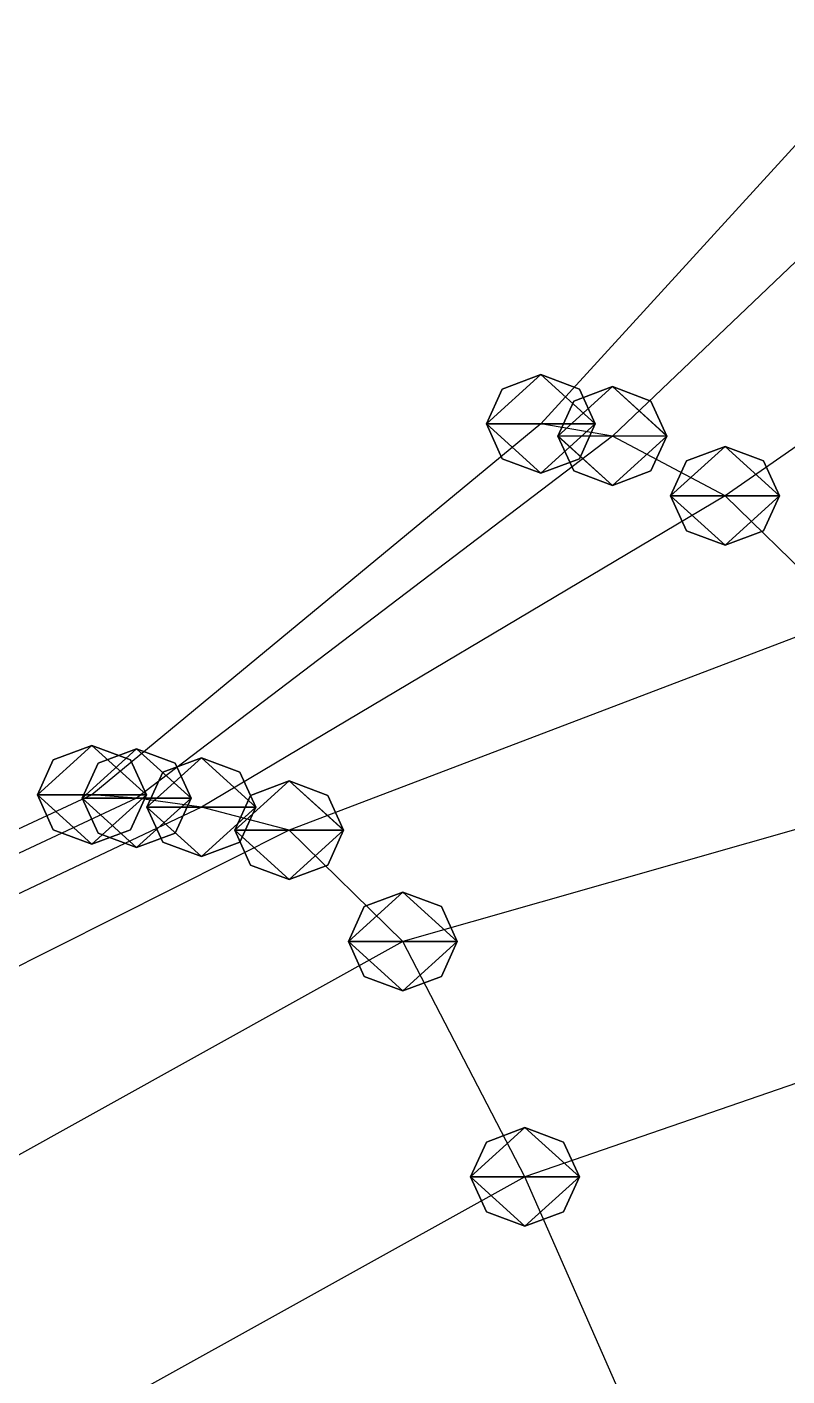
# Model space of a CAD drawing. Header units: metres. Extents: x -74 to 76, y -49 to 49.
# Drawn here: x -7.7 to 6.25, y 7.06 to 31.81 of the extents above; entities that cross this region are included whole.
import ezdxf

# ---------------------------------------------------------------- set-up
doc = ezdxf.new("R2010")
doc.units = ezdxf.units.M

msp = doc.modelspace()

# ---------------------------------------------------------------- linework, layer by layer
for p, q in [((8.385174, 31.814072, -195.78531), (1.7304916, 24.531181, -195.685)), ((10.1920395, 31.113976, -193.20142), (3.042984, 24.31015, -193.49399)), ((13.278881, 28.884026, -190.88043), (5.111759, 23.211227, -191.6368)), ((1.7304916, 25.436916, -196.10884), (1.0233849, 25.171633, -195.9847)), ((1.7304916, 25.436916, -196.10884), (1.0233849, 25.171633, -195.9847)), ((1.7304916, 25.436916, -196.10884), (1.0233849, 25.171633, -195.9847)), ((2.4375982, 25.171633, -195.9847), (1.7304916, 25.436916, -196.10884)), ((2.4375982, 25.171633, -195.9847), (1.7304916, 25.436916, -196.10884)), ((2.4375982, 25.171633, -195.9847), (1.7304916, 25.436916, -196.10884)), ((1.0233849, 25.171633, -195.9847), (0.73049164, 24.531181, -195.685)), ((1.0233849, 25.171633, -195.9847), (0.73049164, 24.531181, -195.685)), ((1.0233849, 25.171633, -195.9847), (0.73049164, 24.531181, -195.685)), ((3.042984, 25.215885, -193.91783), (2.3358774, 24.950602, -193.79369)), ((3.042984, 25.215885, -193.91783), (2.3358774, 24.950602, -193.79369)), ((3.042984, 25.215885, -193.91783), (2.3358774, 24.950602, -193.79369)), ((3.042984, 25.215885, -193.91783), (2.3358774, 24.950602, -193.79369)), ((2.7304916, 24.531181, -195.685), (2.4375982, 25.171633, -195.9847)), ((2.7304916, 24.531181, -195.685), (2.4375982, 25.171633, -195.9847)), ((2.7304916, 24.531181, -195.685), (2.4375982, 25.171633, -195.9847)), ((3.7500906, 24.950602, -193.79369), (3.042984, 25.215885, -193.91783)), ((3.7500906, 24.950602, -193.79369), (3.042984, 25.215885, -193.91783)), ((3.7500906, 24.950602, -193.79369), (3.042984, 25.215885, -193.91783)), ((3.7500906, 24.950602, -193.79369), (3.042984, 25.215885, -193.91783)), ((2.3358774, 24.950602, -193.79369), (2.042984, 24.31015, -193.49399)), ((2.3358774, 24.950602, -193.79369), (2.042984, 24.31015, -193.49399)), ((2.3358774, 24.950602, -193.79369), (2.042984, 24.31015, -193.49399)), ((2.3358774, 24.950602, -193.79369), (2.042984, 24.31015, -193.49399)), ((4.042984, 24.31015, -193.49399), (3.7500906, 24.950602, -193.79369)), ((4.042984, 24.31015, -193.49399), (3.7500906, 24.950602, -193.79369)), ((4.042984, 24.31015, -193.49399), (3.7500906, 24.950602, -193.79369)), ((4.042984, 24.31015, -193.49399), (3.7500906, 24.950602, -193.79369)), ((1.7304916, 24.531181, -195.685), (-6.5099792, 17.72757, -194.33856)), ((0.73049164, 24.531181, -195.685), (1.0233848, 23.89073, -195.3853)), ((0.73049164, 24.531181, -195.685), (1.0233848, 23.89073, -195.3853)), ((0.73049164, 24.531181, -195.685), (1.0233848, 23.89073, -195.3853)), ((3.042984, 24.31015, -193.49399), (1.7304916, 24.531181, -195.685)), ((2.4375982, 23.89073, -195.3853), (2.7304916, 24.531181, -195.685)), ((2.4375982, 23.89073, -195.3853), (2.7304916, 24.531181, -195.685)), ((2.4375982, 23.89073, -195.3853), (2.7304916, 24.531181, -195.685)), ((3.042984, 24.31015, -193.49399), (-5.689701, 17.66552, -192.99234)), ((2.042984, 24.31015, -193.49399), (2.3358772, 23.669699, -193.19429)), ((2.042984, 24.31015, -193.49399), (2.3358772, 23.669699, -193.19429)), ((2.042984, 24.31015, -193.49399), (2.3358772, 23.669699, -193.19429)), ((2.042984, 24.31015, -193.49399), (2.3358772, 23.669699, -193.19429)), ((5.111759, 23.211227, -191.6368), (3.042984, 24.31015, -193.49399)), ((3.7500906, 23.669699, -193.19429), (4.042984, 24.31015, -193.49399)), ((3.7500906, 23.669699, -193.19429), (4.042984, 24.31015, -193.49399)), ((3.7500906, 23.669699, -193.19429), (4.042984, 24.31015, -193.49399)), ((3.7500906, 23.669699, -193.19429), (4.042984, 24.31015, -193.49399)), ((5.111759, 24.116962, -192.06064), (4.4046526, 23.851679, -191.9365)), ((5.111759, 24.116962, -192.06064), (4.4046526, 23.851679, -191.9365)), ((5.111759, 24.116962, -192.06064), (4.4046526, 23.851679, -191.9365)), ((5.111759, 24.116962, -192.06064), (4.4046526, 23.851679, -191.9365)), ((5.818866, 23.851679, -191.9365), (5.111759, 24.116962, -192.06064)), ((5.818866, 23.851679, -191.9365), (5.111759, 24.116962, -192.06064)), ((5.818866, 23.851679, -191.9365), (5.111759, 24.116962, -192.06064)), ((5.818866, 23.851679, -191.9365), (5.111759, 24.116962, -192.06064)), ((1.0233848, 23.89073, -195.3853), (1.7304916, 23.625446, -195.26115)), ((1.0233848, 23.89073, -195.3853), (1.7304916, 23.625446, -195.26115)), ((1.0233848, 23.89073, -195.3853), (1.7304916, 23.625446, -195.26115)), ((1.7304916, 23.625446, -195.26115), (2.4375982, 23.89073, -195.3853)), ((1.7304916, 23.625446, -195.26115), (2.4375982, 23.89073, -195.3853)), ((1.7304916, 23.625446, -195.26115), (2.4375982, 23.89073, -195.3853)), ((4.4046526, 23.851679, -191.9365), (4.111759, 23.211227, -191.6368)), ((4.4046526, 23.851679, -191.9365), (4.111759, 23.211227, -191.6368)), ((4.4046526, 23.851679, -191.9365), (4.111759, 23.211227, -191.6368)), ((4.4046526, 23.851679, -191.9365), (4.111759, 23.211227, -191.6368)), ((6.111759, 23.211227, -191.6368), (5.818866, 23.851679, -191.9365)), ((6.111759, 23.211227, -191.6368), (5.818866, 23.851679, -191.9365)), ((6.111759, 23.211227, -191.6368), (5.818866, 23.851679, -191.9365)), ((6.111759, 23.211227, -191.6368), (5.818866, 23.851679, -191.9365)), ((2.3358772, 23.669699, -193.19429), (3.042984, 23.404415, -193.07014)), ((2.3358772, 23.669699, -193.19429), (3.042984, 23.404415, -193.07014)), ((2.3358772, 23.669699, -193.19429), (3.042984, 23.404415, -193.07014)), ((2.3358772, 23.669699, -193.19429), (3.042984, 23.404415, -193.07014)), ((3.042984, 23.404415, -193.07014), (3.7500906, 23.669699, -193.19429)), ((3.042984, 23.404415, -193.07014), (3.7500906, 23.669699, -193.19429)), ((3.042984, 23.404415, -193.07014), (3.7500906, 23.669699, -193.19429)), ((3.042984, 23.404415, -193.07014), (3.7500906, 23.669699, -193.19429)), ((5.111759, 23.211227, -191.6368), (-4.500019, 17.501, -191.66316)), ((4.111759, 23.211227, -191.6368), (4.4046526, 22.570776, -191.3371)), ((4.111759, 23.211227, -191.6368), (4.4046526, 22.570776, -191.3371)), ((4.111759, 23.211227, -191.6368), (4.4046526, 22.570776, -191.3371)), ((4.111759, 23.211227, -191.6368), (4.4046526, 22.570776, -191.3371)), ((7.386265, 20.995537, -191.65846), (5.111759, 23.211227, -191.6368)), ((5.818866, 22.570776, -191.3371), (6.111759, 23.211227, -191.6368)), ((5.818866, 22.570776, -191.3371), (6.111759, 23.211227, -191.6368)), ((5.818866, 22.570776, -191.3371), (6.111759, 23.211227, -191.6368)), ((5.818866, 22.570776, -191.3371), (6.111759, 23.211227, -191.6368)), ((4.4046526, 22.570776, -191.3371), (5.111759, 22.305492, -191.21295)), ((4.4046526, 22.570776, -191.3371), (5.111759, 22.305492, -191.21295)), ((4.4046526, 22.570776, -191.3371), (5.111759, 22.305492, -191.21295)), ((4.4046526, 22.570776, -191.3371), (5.111759, 22.305492, -191.21295)), ((5.111759, 22.305492, -191.21295), (5.818866, 22.570776, -191.3371)), ((5.111759, 22.305492, -191.21295), (5.818866, 22.570776, -191.3371)), ((5.111759, 22.305492, -191.21295), (5.818866, 22.570776, -191.3371)), ((5.111759, 22.305492, -191.21295), (5.818866, 22.570776, -191.3371)), ((7.386265, 20.995537, -191.65846), (-2.888359, 17.077286, -192.09421)), ((-6.5099792, 18.633305, -194.7624), (-7.217086, 18.368021, -194.63826)), ((-6.5099792, 18.633305, -194.7624), (-7.217086, 18.368021, -194.63826)), ((-6.5099792, 18.633305, -194.7624), (-7.217086, 18.368021, -194.63826)), ((-5.8028727, 18.368021, -194.63826), (-6.5099792, 18.633305, -194.7624)), ((-5.8028727, 18.368021, -194.63826), (-6.5099792, 18.633305, -194.7624)), ((-5.8028727, 18.368021, -194.63826), (-6.5099792, 18.633305, -194.7624)), ((-5.689701, 18.571255, -193.41618), (-6.3968077, 18.305971, -193.29204)), ((-5.689701, 18.571255, -193.41618), (-6.3968077, 18.305971, -193.29204)), ((-5.689701, 18.571255, -193.41618), (-6.3968077, 18.305971, -193.29204)), ((-5.689701, 18.571255, -193.41618), (-6.3968077, 18.305971, -193.29204)), ((-4.9825945, 18.305971, -193.29204), (-5.689701, 18.571255, -193.41618)), ((-4.9825945, 18.305971, -193.29204), (-5.689701, 18.571255, -193.41618)), ((-4.9825945, 18.305971, -193.29204), (-5.689701, 18.571255, -193.41618)), ((-4.9825945, 18.305971, -193.29204), (-5.689701, 18.571255, -193.41618)), ((-7.217086, 18.368021, -194.63826), (-7.5099792, 17.72757, -194.33856)), ((-7.217086, 18.368021, -194.63826), (-7.5099792, 17.72757, -194.33856)), ((-7.217086, 18.368021, -194.63826), (-7.5099792, 17.72757, -194.33856)), ((-5.5099792, 17.72757, -194.33856), (-5.8028727, 18.368021, -194.63826)), ((-5.5099792, 17.72757, -194.33856), (-5.8028727, 18.368021, -194.63826)), ((-5.5099792, 17.72757, -194.33856), (-5.8028727, 18.368021, -194.63826)), ((-4.500019, 18.406734, -192.087), (-5.2071257, 18.14145, -191.96286)), ((-4.500019, 18.406734, -192.087), (-5.2071257, 18.14145, -191.96286)), ((-4.500019, 18.406734, -192.087), (-5.2071257, 18.14145, -191.96286)), ((-4.500019, 18.406734, -192.087), (-5.2071257, 18.14145, -191.96286)), ((-3.7929125, 18.14145, -191.96286), (-4.500019, 18.406734, -192.087)), ((-3.7929125, 18.14145, -191.96286), (-4.500019, 18.406734, -192.087)), ((-3.7929125, 18.14145, -191.96286), (-4.500019, 18.406734, -192.087)), ((-3.7929125, 18.14145, -191.96286), (-4.500019, 18.406734, -192.087)), ((-6.3968077, 18.305971, -193.29204), (-6.689701, 17.66552, -192.99234)), ((-6.3968077, 18.305971, -193.29204), (-6.689701, 17.66552, -192.99234)), ((-6.3968077, 18.305971, -193.29204), (-6.689701, 17.66552, -192.99234)), ((-6.3968077, 18.305971, -193.29204), (-6.689701, 17.66552, -192.99234)), ((-5.2071257, 18.14145, -191.96286), (-5.500019, 17.501, -191.66316)), ((-5.2071257, 18.14145, -191.96286), (-5.500019, 17.501, -191.66316)), ((-5.2071257, 18.14145, -191.96286), (-5.500019, 17.501, -191.66316)), ((-5.2071257, 18.14145, -191.96286), (-5.500019, 17.501, -191.66316)), ((-4.689701, 17.66552, -192.99234), (-4.9825945, 18.305971, -193.29204)), ((-4.689701, 17.66552, -192.99234), (-4.9825945, 18.305971, -193.29204)), ((-4.689701, 17.66552, -192.99234), (-4.9825945, 18.305971, -193.29204)), ((-4.689701, 17.66552, -192.99234), (-4.9825945, 18.305971, -193.29204)), ((-3.500019, 17.501, -191.66316), (-3.7929125, 18.14145, -191.96286)), ((-3.500019, 17.501, -191.66316), (-3.7929125, 18.14145, -191.96286)), ((-3.500019, 17.501, -191.66316), (-3.7929125, 18.14145, -191.96286)), ((-3.500019, 17.501, -191.66316), (-3.7929125, 18.14145, -191.96286)), ((-2.888359, 17.98302, -192.51805), (-3.5954657, 17.717737, -192.3939)), ((-2.888359, 17.98302, -192.51805), (-3.5954657, 17.717737, -192.3939)), ((-2.888359, 17.98302, -192.51805), (-3.5954657, 17.717737, -192.3939)), ((-2.888359, 17.98302, -192.51805), (-3.5954657, 17.717737, -192.3939)), ((-2.1812525, 17.717737, -192.3939), (-2.888359, 17.98302, -192.51805)), ((-2.1812525, 17.717737, -192.3939), (-2.888359, 17.98302, -192.51805)), ((-2.1812525, 17.717737, -192.3939), (-2.888359, 17.98302, -192.51805)), ((-2.1812525, 17.717737, -192.3939), (-2.888359, 17.98302, -192.51805)), ((9.608173, 18.006218, -193.11218), (-0.80268097, 15.035381, -193.78746)), ((-6.5099792, 17.72757, -194.33856), (-15.08415, 13.722176, -197.30655)), ((-5.689701, 17.66552, -192.99234), (-14.550192, 13.539272, -196.99673)), ((-7.5099792, 17.72757, -194.33856), (-7.217086, 17.087118, -194.03886)), ((-7.5099792, 17.72757, -194.33856), (-7.217086, 17.087118, -194.03886)), ((-7.5099792, 17.72757, -194.33856), (-7.217086, 17.087118, -194.03886)), ((-6.689701, 17.66552, -192.99234), (-6.3968077, 17.025068, -192.69264)), ((-6.689701, 17.66552, -192.99234), (-6.3968077, 17.025068, -192.69264)), ((-6.689701, 17.66552, -192.99234), (-6.3968077, 17.025068, -192.69264)), ((-6.689701, 17.66552, -192.99234), (-6.3968077, 17.025068, -192.69264)), ((-5.689701, 17.66552, -192.99234), (-6.5099792, 17.72757, -194.33856)), ((-5.8028727, 17.087118, -194.03886), (-5.5099792, 17.72757, -194.33856)), ((-5.8028727, 17.087118, -194.03886), (-5.5099792, 17.72757, -194.33856)), ((-5.8028727, 17.087118, -194.03886), (-5.5099792, 17.72757, -194.33856)), ((-4.500019, 17.501, -191.66316), (-5.689701, 17.66552, -192.99234)), ((-4.9825945, 17.025068, -192.69264), (-4.689701, 17.66552, -192.99234)), ((-4.9825945, 17.025068, -192.69264), (-4.689701, 17.66552, -192.99234)), ((-4.9825945, 17.025068, -192.69264), (-4.689701, 17.66552, -192.99234)), ((-4.9825945, 17.025068, -192.69264), (-4.689701, 17.66552, -192.99234)), ((-3.5954657, 17.717737, -192.3939), (-3.888359, 17.077286, -192.09421)), ((-3.5954657, 17.717737, -192.3939), (-3.888359, 17.077286, -192.09421)), ((-3.5954657, 17.717737, -192.3939), (-3.888359, 17.077286, -192.09421)), ((-3.5954657, 17.717737, -192.3939), (-3.888359, 17.077286, -192.09421)), ((-1.8883592, 17.077286, -192.09421), (-2.1812525, 17.717737, -192.3939)), ((-1.8883592, 17.077286, -192.09421), (-2.1812525, 17.717737, -192.3939)), ((-1.8883592, 17.077286, -192.09421), (-2.1812525, 17.717737, -192.3939)), ((-1.8883592, 17.077286, -192.09421), (-2.1812525, 17.717737, -192.3939)), ((-4.500019, 17.501, -191.66316), (-13.825634, 13.078686, -196.15894)), ((-5.500019, 17.501, -191.66316), (-5.2071257, 16.860548, -191.36346)), ((-5.500019, 17.501, -191.66316), (-5.2071257, 16.860548, -191.36346)), ((-5.500019, 17.501, -191.66316), (-5.2071257, 16.860548, -191.36346)), ((-5.500019, 17.501, -191.66316), (-5.2071257, 16.860548, -191.36346)), ((-2.888359, 17.077286, -192.09421), (-4.500019, 17.501, -191.66316)), ((-3.7929125, 16.860548, -191.36346), (-3.500019, 17.501, -191.66316)), ((-3.7929125, 16.860548, -191.36346), (-3.500019, 17.501, -191.66316)), ((-3.7929125, 16.860548, -191.36346), (-3.500019, 17.501, -191.66316)), ((-3.7929125, 16.860548, -191.36346), (-3.500019, 17.501, -191.66316)), ((-2.888359, 17.077286, -192.09421), (-12.4600315, 12.273048, -196.42053)), ((-7.217086, 17.087118, -194.03886), (-6.5099792, 16.821835, -193.91472)), ((-7.217086, 17.087118, -194.03886), (-6.5099792, 16.821835, -193.91472)), ((-7.217086, 17.087118, -194.03886), (-6.5099792, 16.821835, -193.91472)), ((-6.5099792, 16.821835, -193.91472), (-5.8028727, 17.087118, -194.03886)), ((-6.5099792, 16.821835, -193.91472), (-5.8028727, 17.087118, -194.03886)), ((-6.5099792, 16.821835, -193.91472), (-5.8028727, 17.087118, -194.03886)), ((-3.888359, 17.077286, -192.09421), (-3.595466, 16.436834, -191.79451)), ((-3.888359, 17.077286, -192.09421), (-3.595466, 16.436834, -191.79451)), ((-3.888359, 17.077286, -192.09421), (-3.595466, 16.436834, -191.79451)), ((-3.888359, 17.077286, -192.09421), (-3.595466, 16.436834, -191.79451)), ((-0.80268097, 15.035381, -193.78746), (-2.888359, 17.077286, -192.09421)), ((-2.1812525, 16.436834, -191.79451), (-1.8883592, 17.077286, -192.09421)), ((-2.1812525, 16.436834, -191.79451), (-1.8883592, 17.077286, -192.09421)), ((-2.1812525, 16.436834, -191.79451), (-1.8883592, 17.077286, -192.09421)), ((-2.1812525, 16.436834, -191.79451), (-1.8883592, 17.077286, -192.09421)), ((-6.3968077, 17.025068, -192.69264), (-5.689701, 16.759785, -192.5685)), ((-6.3968077, 17.025068, -192.69264), (-5.689701, 16.759785, -192.5685)), ((-6.3968077, 17.025068, -192.69264), (-5.689701, 16.759785, -192.5685)), ((-6.3968077, 17.025068, -192.69264), (-5.689701, 16.759785, -192.5685)), ((-5.689701, 16.759785, -192.5685), (-4.9825945, 17.025068, -192.69264)), ((-5.689701, 16.759785, -192.5685), (-4.9825945, 17.025068, -192.69264)), ((-5.689701, 16.759785, -192.5685), (-4.9825945, 17.025068, -192.69264)), ((-5.689701, 16.759785, -192.5685), (-4.9825945, 17.025068, -192.69264)), ((-5.2071257, 16.860548, -191.36346), (-4.500019, 16.595264, -191.23932)), ((-5.2071257, 16.860548, -191.36346), (-4.500019, 16.595264, -191.23932)), ((-5.2071257, 16.860548, -191.36346), (-4.500019, 16.595264, -191.23932)), ((-5.2071257, 16.860548, -191.36346), (-4.500019, 16.595264, -191.23932)), ((-4.500019, 16.595264, -191.23932), (-3.7929125, 16.860548, -191.36346)), ((-4.500019, 16.595264, -191.23932), (-3.7929125, 16.860548, -191.36346)), ((-4.500019, 16.595264, -191.23932), (-3.7929125, 16.860548, -191.36346)), ((-4.500019, 16.595264, -191.23932), (-3.7929125, 16.860548, -191.36346)), ((-3.595466, 16.436834, -191.79451), (-2.888359, 16.17155, -191.67036)), ((-3.595466, 16.436834, -191.79451), (-2.888359, 16.17155, -191.67036)), ((-3.595466, 16.436834, -191.79451), (-2.888359, 16.17155, -191.67036)), ((-3.595466, 16.436834, -191.79451), (-2.888359, 16.17155, -191.67036)), ((-2.888359, 16.17155, -191.67036), (-2.1812525, 16.436834, -191.79451)), ((-2.888359, 16.17155, -191.67036), (-2.1812525, 16.436834, -191.79451)), ((-2.888359, 16.17155, -191.67036), (-2.1812525, 16.436834, -191.79451)), ((-2.888359, 16.17155, -191.67036), (-2.1812525, 16.436834, -191.79451)), ((-0.80268097, 15.941116, -194.2113), (-1.5097877, 15.675833, -194.08716)), ((-0.80268097, 15.941116, -194.2113), (-1.5097877, 15.675833, -194.08716)), ((-0.80268097, 15.941116, -194.2113), (-1.5097877, 15.675833, -194.08716)), ((-0.80268097, 15.941116, -194.2113), (-1.5097877, 15.675833, -194.08716)), ((-0.09557426, 15.675833, -194.08716), (-0.80268097, 15.941116, -194.2113)), ((-0.09557426, 15.675833, -194.08716), (-0.80268097, 15.941116, -194.2113)), ((-0.09557426, 15.675833, -194.08716), (-0.80268097, 15.941116, -194.2113)), ((-0.09557426, 15.675833, -194.08716), (-0.80268097, 15.941116, -194.2113)), ((-1.5097877, 15.675833, -194.08716), (-1.802681, 15.035381, -193.78746)), ((-1.5097877, 15.675833, -194.08716), (-1.802681, 15.035381, -193.78746)), ((-1.5097877, 15.675833, -194.08716), (-1.802681, 15.035381, -193.78746)), ((-1.5097877, 15.675833, -194.08716), (-1.802681, 15.035381, -193.78746)), ((0.19731891, 15.035381, -193.78746), (-0.09557426, 15.675833, -194.08716)), ((0.19731891, 15.035381, -193.78746), (-0.09557426, 15.675833, -194.08716)), ((0.19731891, 15.035381, -193.78746), (-0.09557426, 15.675833, -194.08716)), ((0.19731891, 15.035381, -193.78746), (-0.09557426, 15.675833, -194.08716)), ((-0.80268097, 15.035381, -193.78746), (-10.090878, 9.875992, -197.92513)), ((-1.802681, 15.035381, -193.78746), (-1.5097878, 14.39493, -193.48776)), ((-1.802681, 15.035381, -193.78746), (-1.5097878, 14.39493, -193.48776)), ((-1.802681, 15.035381, -193.78746), (-1.5097878, 14.39493, -193.48776)), ((-1.802681, 15.035381, -193.78746), (-1.5097878, 14.39493, -193.48776)), ((1.4387894, 10.7172165, -194.40314), (-0.80268097, 15.035381, -193.78746)), ((-0.09557426, 14.39493, -193.48776), (0.19731891, 15.035381, -193.78746)), ((-0.09557426, 14.39493, -193.48776), (0.19731891, 15.035381, -193.78746)), ((-0.09557426, 14.39493, -193.48776), (0.19731891, 15.035381, -193.78746)), ((-0.09557426, 14.39493, -193.48776), (0.19731891, 15.035381, -193.78746)), ((-1.5097878, 14.39493, -193.48776), (-0.80268097, 14.129645, -193.36362)), ((-1.5097878, 14.39493, -193.48776), (-0.80268097, 14.129645, -193.36362)), ((-1.5097878, 14.39493, -193.48776), (-0.80268097, 14.129645, -193.36362)), ((-1.5097878, 14.39493, -193.48776), (-0.80268097, 14.129645, -193.36362)), ((-0.80268097, 14.129645, -193.36362), (-0.09557426, 14.39493, -193.48776)), ((-0.80268097, 14.129645, -193.36362), (-0.09557426, 14.39493, -193.48776)), ((-0.80268097, 14.129645, -193.36362), (-0.09557426, 14.39493, -193.48776)), ((-0.80268097, 14.129645, -193.36362), (-0.09557426, 14.39493, -193.48776)), ((12.281971, 14.461254, -193.73164), (1.4387894, 10.7172165, -194.40314)), ((1.4387894, 11.6229515, -194.82698), (0.73168266, 11.357668, -194.70284)), ((1.4387894, 11.6229515, -194.82698), (0.73168266, 11.357668, -194.70284)), ((1.4387894, 11.6229515, -194.82698), (0.73168266, 11.357668, -194.70284)), ((1.4387894, 11.6229515, -194.82698), (0.73168266, 11.357668, -194.70284)), ((2.145896, 11.357668, -194.70284), (1.4387894, 11.6229515, -194.82698)), ((2.145896, 11.357668, -194.70284), (1.4387894, 11.6229515, -194.82698)), ((2.145896, 11.357668, -194.70284), (1.4387894, 11.6229515, -194.82698)), ((2.145896, 11.357668, -194.70284), (1.4387894, 11.6229515, -194.82698)), ((0.73168266, 11.357668, -194.70284), (0.43878937, 10.7172165, -194.40314)), ((0.73168266, 11.357668, -194.70284), (0.43878937, 10.7172165, -194.40314)), ((0.73168266, 11.357668, -194.70284), (0.43878937, 10.7172165, -194.40314)), ((0.73168266, 11.357668, -194.70284), (0.43878937, 10.7172165, -194.40314)), ((2.4387894, 10.7172165, -194.40314), (2.145896, 11.357668, -194.70284)), ((2.4387894, 10.7172165, -194.40314), (2.145896, 11.357668, -194.70284)), ((2.4387894, 10.7172165, -194.40314), (2.145896, 11.357668, -194.70284)), ((2.4387894, 10.7172165, -194.40314), (2.145896, 11.357668, -194.70284)), ((1.4387894, 10.7172165, -194.40314), (-7.891941, 5.544506, -198.33626)), ((0.43878937, 10.7172165, -194.40314), (0.7316826, 10.076765, -194.10344)), ((0.43878937, 10.7172165, -194.40314), (0.7316826, 10.076765, -194.10344)), ((0.43878937, 10.7172165, -194.40314), (0.7316826, 10.076765, -194.10344)), ((0.43878937, 10.7172165, -194.40314), (0.7316826, 10.076765, -194.10344)), ((3.5812988, 5.847973, -193.16441), (1.4387894, 10.7172165, -194.40314)), ((2.145896, 10.076765, -194.10344), (2.4387894, 10.7172165, -194.40314)), ((2.145896, 10.076765, -194.10344), (2.4387894, 10.7172165, -194.40314)), ((2.145896, 10.076765, -194.10344), (2.4387894, 10.7172165, -194.40314)), ((2.145896, 10.076765, -194.10344), (2.4387894, 10.7172165, -194.40314)), ((0.7316826, 10.076765, -194.10344), (1.4387894, 9.8114805, -193.9793)), ((0.7316826, 10.076765, -194.10344), (1.4387894, 9.8114805, -193.9793)), ((0.7316826, 10.076765, -194.10344), (1.4387894, 9.8114805, -193.9793)), ((0.7316826, 10.076765, -194.10344), (1.4387894, 9.8114805, -193.9793)), ((1.4387894, 9.8114805, -193.9793), (2.145896, 10.076765, -194.10344)), ((1.4387894, 9.8114805, -193.9793), (2.145896, 10.076765, -194.10344)), ((1.4387894, 9.8114805, -193.9793), (2.145896, 10.076765, -194.10344)), ((1.4387894, 9.8114805, -193.9793), (2.145896, 10.076765, -194.10344))]:
    msp.add_line(p, q)
for points in [[(0.73049164, 24.531181, -195.685), (1.0233849, 25.171633, -195.9847), (1.7304916, 25.436916, -196.10884), (1.7305917, 25.437016, -196.10873)], [(0.73049164, 24.531181, -195.685), (1.0233849, 25.171633, -195.9847), (1.7304916, 25.436916, -196.10884), (1.7305917, 25.437016, -196.10873)], [(0.73049164, 24.531181, -195.685), (1.0233849, 25.171633, -195.9847), (1.7304916, 25.436916, -196.10884), (1.7305917, 25.437016, -196.10873)], [(0.73049164, 24.531181, -195.685), (1.7304916, 25.436916, -196.10884), (2.7304916, 24.531181, -195.685), (2.7305915, 24.53128, -195.68489)], [(0.73049164, 24.531181, -195.685), (1.7304916, 25.436916, -196.10884), (2.7304916, 24.531181, -195.685), (2.7305915, 24.53128, -195.68489)], [(0.73049164, 24.531181, -195.685), (1.7304916, 25.436916, -196.10884), (2.7304916, 24.531181, -195.685), (2.7305915, 24.53128, -195.68489)], [(1.7304916, 25.436916, -196.10884), (2.4375982, 25.171633, -195.9847), (2.7304916, 24.531181, -195.685), (2.7305915, 24.53128, -195.68489)], [(1.7304916, 25.436916, -196.10884), (2.4375982, 25.171633, -195.9847), (2.7304916, 24.531181, -195.685), (2.7305915, 24.53128, -195.68489)], [(1.7304916, 25.436916, -196.10884), (2.4375982, 25.171633, -195.9847), (2.7304916, 24.531181, -195.685), (2.7305915, 24.53128, -195.68489)], [(2.042984, 24.31015, -193.49399), (2.3358774, 24.950602, -193.79369), (3.042984, 25.215885, -193.91783), (3.043084, 25.215984, -193.91772)], [(2.042984, 24.31015, -193.49399), (2.3358774, 24.950602, -193.79369), (3.042984, 25.215885, -193.91783), (3.043084, 25.215984, -193.91772)], [(2.042984, 24.31015, -193.49399), (2.3358774, 24.950602, -193.79369), (3.042984, 25.215885, -193.91783), (3.043084, 25.215984, -193.91772)], [(2.042984, 24.31015, -193.49399), (2.3358774, 24.950602, -193.79369), (3.042984, 25.215885, -193.91783), (3.043084, 25.215984, -193.91772)], [(2.042984, 24.31015, -193.49399), (3.042984, 25.215885, -193.91783), (4.042984, 24.31015, -193.49399), (4.043084, 24.31025, -193.49388)], [(2.042984, 24.31015, -193.49399), (3.042984, 25.215885, -193.91783), (4.042984, 24.31015, -193.49399), (4.043084, 24.31025, -193.49388)], [(2.042984, 24.31015, -193.49399), (3.042984, 25.215885, -193.91783), (4.042984, 24.31015, -193.49399), (4.043084, 24.31025, -193.49388)], [(2.042984, 24.31015, -193.49399), (3.042984, 25.215885, -193.91783), (4.042984, 24.31015, -193.49399), (4.043084, 24.31025, -193.49388)], [(3.042984, 25.215885, -193.91783), (3.7500906, 24.950602, -193.79369), (4.042984, 24.31015, -193.49399), (4.043084, 24.31025, -193.49388)], [(3.042984, 25.215885, -193.91783), (3.7500906, 24.950602, -193.79369), (4.042984, 24.31015, -193.49399), (4.043084, 24.31025, -193.49388)], [(3.042984, 25.215885, -193.91783), (3.7500906, 24.950602, -193.79369), (4.042984, 24.31015, -193.49399), (4.043084, 24.31025, -193.49388)], [(3.042984, 25.215885, -193.91783), (3.7500906, 24.950602, -193.79369), (4.042984, 24.31015, -193.49399), (4.043084, 24.31025, -193.49388)], [(1.7304916, 23.625446, -195.26115), (1.0233848, 23.89073, -195.3853), (0.73049164, 24.531181, -195.685), (0.73059165, 24.53128, -195.68489)], [(2.7304916, 24.531181, -195.685), (1.7304916, 23.625446, -195.26115), (0.73049164, 24.531181, -195.685), (0.73059165, 24.53128, -195.68489)], [(1.7304916, 23.625446, -195.26115), (1.0233848, 23.89073, -195.3853), (0.73049164, 24.531181, -195.685), (0.73059165, 24.53128, -195.68489)], [(2.7304916, 24.531181, -195.685), (1.7304916, 23.625446, -195.26115), (0.73049164, 24.531181, -195.685), (0.73059165, 24.53128, -195.68489)], [(1.7304916, 23.625446, -195.26115), (1.0233848, 23.89073, -195.3853), (0.73049164, 24.531181, -195.685), (0.73059165, 24.53128, -195.68489)], [(2.7304916, 24.531181, -195.685), (1.7304916, 23.625446, -195.26115), (0.73049164, 24.531181, -195.685), (0.73059165, 24.53128, -195.68489)], [(2.7304916, 24.531181, -195.685), (2.4375982, 23.89073, -195.3853), (1.7304916, 23.625446, -195.26115), (1.7305917, 23.625546, -195.26105)], [(2.7304916, 24.531181, -195.685), (2.4375982, 23.89073, -195.3853), (1.7304916, 23.625446, -195.26115), (1.7305917, 23.625546, -195.26105)], [(2.7304916, 24.531181, -195.685), (2.4375982, 23.89073, -195.3853), (1.7304916, 23.625446, -195.26115), (1.7305917, 23.625546, -195.26105)], [(3.042984, 23.404415, -193.07014), (2.3358772, 23.669699, -193.19429), (2.042984, 24.31015, -193.49399), (2.043084, 24.31025, -193.49388)], [(4.042984, 24.31015, -193.49399), (3.042984, 23.404415, -193.07014), (2.042984, 24.31015, -193.49399), (2.043084, 24.31025, -193.49388)], [(3.042984, 23.404415, -193.07014), (2.3358772, 23.669699, -193.19429), (2.042984, 24.31015, -193.49399), (2.043084, 24.31025, -193.49388)], [(4.042984, 24.31015, -193.49399), (3.042984, 23.404415, -193.07014), (2.042984, 24.31015, -193.49399), (2.043084, 24.31025, -193.49388)], [(3.042984, 23.404415, -193.07014), (2.3358772, 23.669699, -193.19429), (2.042984, 24.31015, -193.49399), (2.043084, 24.31025, -193.49388)], [(4.042984, 24.31015, -193.49399), (3.042984, 23.404415, -193.07014), (2.042984, 24.31015, -193.49399), (2.043084, 24.31025, -193.49388)], [(3.042984, 23.404415, -193.07014), (2.3358772, 23.669699, -193.19429), (2.042984, 24.31015, -193.49399), (2.043084, 24.31025, -193.49388)], [(4.042984, 24.31015, -193.49399), (3.042984, 23.404415, -193.07014), (2.042984, 24.31015, -193.49399), (2.043084, 24.31025, -193.49388)], [(4.042984, 24.31015, -193.49399), (3.7500906, 23.669699, -193.19429), (3.042984, 23.404415, -193.07014), (3.043084, 23.404514, -193.07004)], [(4.042984, 24.31015, -193.49399), (3.7500906, 23.669699, -193.19429), (3.042984, 23.404415, -193.07014), (3.043084, 23.404514, -193.07004)], [(4.042984, 24.31015, -193.49399), (3.7500906, 23.669699, -193.19429), (3.042984, 23.404415, -193.07014), (3.043084, 23.404514, -193.07004)], [(4.042984, 24.31015, -193.49399), (3.7500906, 23.669699, -193.19429), (3.042984, 23.404415, -193.07014), (3.043084, 23.404514, -193.07004)], [(4.111759, 23.211227, -191.6368), (4.4046526, 23.851679, -191.9365), (5.111759, 24.116962, -192.06064), (5.1118593, 24.117062, -192.06053)], [(4.111759, 23.211227, -191.6368), (4.4046526, 23.851679, -191.9365), (5.111759, 24.116962, -192.06064), (5.1118593, 24.117062, -192.06053)], [(4.111759, 23.211227, -191.6368), (4.4046526, 23.851679, -191.9365), (5.111759, 24.116962, -192.06064), (5.1118593, 24.117062, -192.06053)], [(4.111759, 23.211227, -191.6368), (4.4046526, 23.851679, -191.9365), (5.111759, 24.116962, -192.06064), (5.1118593, 24.117062, -192.06053)], [(4.111759, 23.211227, -191.6368), (5.111759, 24.116962, -192.06064), (6.111759, 23.211227, -191.6368), (6.1118593, 23.211327, -191.63669)], [(4.111759, 23.211227, -191.6368), (5.111759, 24.116962, -192.06064), (6.111759, 23.211227, -191.6368), (6.1118593, 23.211327, -191.63669)], [(4.111759, 23.211227, -191.6368), (5.111759, 24.116962, -192.06064), (6.111759, 23.211227, -191.6368), (6.1118593, 23.211327, -191.63669)], [(4.111759, 23.211227, -191.6368), (5.111759, 24.116962, -192.06064), (6.111759, 23.211227, -191.6368), (6.1118593, 23.211327, -191.63669)], [(5.111759, 24.116962, -192.06064), (5.818866, 23.851679, -191.9365), (6.111759, 23.211227, -191.6368), (6.1118593, 23.211327, -191.63669)], [(5.111759, 24.116962, -192.06064), (5.818866, 23.851679, -191.9365), (6.111759, 23.211227, -191.6368), (6.1118593, 23.211327, -191.63669)], [(5.111759, 24.116962, -192.06064), (5.818866, 23.851679, -191.9365), (6.111759, 23.211227, -191.6368), (6.1118593, 23.211327, -191.63669)], [(5.111759, 24.116962, -192.06064), (5.818866, 23.851679, -191.9365), (6.111759, 23.211227, -191.6368), (6.1118593, 23.211327, -191.63669)], [(5.111759, 22.305492, -191.21295), (4.4046526, 22.570776, -191.3371), (4.111759, 23.211227, -191.6368), (4.1118593, 23.211327, -191.63669)], [(6.111759, 23.211227, -191.6368), (5.111759, 22.305492, -191.21295), (4.111759, 23.211227, -191.6368), (4.1118593, 23.211327, -191.63669)], [(5.111759, 22.305492, -191.21295), (4.4046526, 22.570776, -191.3371), (4.111759, 23.211227, -191.6368), (4.1118593, 23.211327, -191.63669)], [(6.111759, 23.211227, -191.6368), (5.111759, 22.305492, -191.21295), (4.111759, 23.211227, -191.6368), (4.1118593, 23.211327, -191.63669)], [(5.111759, 22.305492, -191.21295), (4.4046526, 22.570776, -191.3371), (4.111759, 23.211227, -191.6368), (4.1118593, 23.211327, -191.63669)], [(6.111759, 23.211227, -191.6368), (5.111759, 22.305492, -191.21295), (4.111759, 23.211227, -191.6368), (4.1118593, 23.211327, -191.63669)], [(5.111759, 22.305492, -191.21295), (4.4046526, 22.570776, -191.3371), (4.111759, 23.211227, -191.6368), (4.1118593, 23.211327, -191.63669)], [(6.111759, 23.211227, -191.6368), (5.111759, 22.305492, -191.21295), (4.111759, 23.211227, -191.6368), (4.1118593, 23.211327, -191.63669)], [(6.111759, 23.211227, -191.6368), (5.818866, 22.570776, -191.3371), (5.111759, 22.305492, -191.21295), (5.1118593, 22.305592, -191.21284)], [(6.111759, 23.211227, -191.6368), (5.818866, 22.570776, -191.3371), (5.111759, 22.305492, -191.21295), (5.1118593, 22.305592, -191.21284)], [(6.111759, 23.211227, -191.6368), (5.818866, 22.570776, -191.3371), (5.111759, 22.305492, -191.21295), (5.1118593, 22.305592, -191.21284)], [(6.111759, 23.211227, -191.6368), (5.818866, 22.570776, -191.3371), (5.111759, 22.305492, -191.21295), (5.1118593, 22.305592, -191.21284)], [(-7.5099792, 17.72757, -194.33856), (-7.217086, 18.368021, -194.63826), (-6.5099792, 18.633305, -194.7624), (-6.509879, 18.633404, -194.7623)], [(-7.5099792, 17.72757, -194.33856), (-7.217086, 18.368021, -194.63826), (-6.5099792, 18.633305, -194.7624), (-6.509879, 18.633404, -194.7623)], [(-7.5099792, 17.72757, -194.33856), (-7.217086, 18.368021, -194.63826), (-6.5099792, 18.633305, -194.7624), (-6.509879, 18.633404, -194.7623)], [(-7.5099792, 17.72757, -194.33856), (-6.5099792, 18.633305, -194.7624), (-5.5099792, 17.72757, -194.33856), (-5.509879, 17.727669, -194.33846)], [(-7.5099792, 17.72757, -194.33856), (-6.5099792, 18.633305, -194.7624), (-5.5099792, 17.72757, -194.33856), (-5.509879, 17.727669, -194.33846)], [(-7.5099792, 17.72757, -194.33856), (-6.5099792, 18.633305, -194.7624), (-5.5099792, 17.72757, -194.33856), (-5.509879, 17.727669, -194.33846)], [(-6.689701, 17.66552, -192.99234), (-6.3968077, 18.305971, -193.29204), (-5.689701, 18.571255, -193.41618), (-5.689601, 18.571354, -193.41608)], [(-6.689701, 17.66552, -192.99234), (-6.3968077, 18.305971, -193.29204), (-5.689701, 18.571255, -193.41618), (-5.689601, 18.571354, -193.41608)], [(-6.689701, 17.66552, -192.99234), (-6.3968077, 18.305971, -193.29204), (-5.689701, 18.571255, -193.41618), (-5.689601, 18.571354, -193.41608)], [(-6.689701, 17.66552, -192.99234), (-6.3968077, 18.305971, -193.29204), (-5.689701, 18.571255, -193.41618), (-5.689601, 18.571354, -193.41608)], [(-6.689701, 17.66552, -192.99234), (-5.689701, 18.571255, -193.41618), (-4.689701, 17.66552, -192.99234), (-4.689601, 17.665619, -192.99223)], [(-6.689701, 17.66552, -192.99234), (-5.689701, 18.571255, -193.41618), (-4.689701, 17.66552, -192.99234), (-4.689601, 17.665619, -192.99223)], [(-6.689701, 17.66552, -192.99234), (-5.689701, 18.571255, -193.41618), (-4.689701, 17.66552, -192.99234), (-4.689601, 17.665619, -192.99223)], [(-6.689701, 17.66552, -192.99234), (-5.689701, 18.571255, -193.41618), (-4.689701, 17.66552, -192.99234), (-4.689601, 17.665619, -192.99223)], [(-6.5099792, 18.633305, -194.7624), (-5.8028727, 18.368021, -194.63826), (-5.5099792, 17.72757, -194.33856), (-5.509879, 17.727669, -194.33846)], [(-6.5099792, 18.633305, -194.7624), (-5.8028727, 18.368021, -194.63826), (-5.5099792, 17.72757, -194.33856), (-5.509879, 17.727669, -194.33846)], [(-6.5099792, 18.633305, -194.7624), (-5.8028727, 18.368021, -194.63826), (-5.5099792, 17.72757, -194.33856), (-5.509879, 17.727669, -194.33846)], [(-5.689701, 18.571255, -193.41618), (-4.9825945, 18.305971, -193.29204), (-4.689701, 17.66552, -192.99234), (-4.689601, 17.665619, -192.99223)], [(-5.689701, 18.571255, -193.41618), (-4.9825945, 18.305971, -193.29204), (-4.689701, 17.66552, -192.99234), (-4.689601, 17.665619, -192.99223)], [(-5.689701, 18.571255, -193.41618), (-4.9825945, 18.305971, -193.29204), (-4.689701, 17.66552, -192.99234), (-4.689601, 17.665619, -192.99223)], [(-5.689701, 18.571255, -193.41618), (-4.9825945, 18.305971, -193.29204), (-4.689701, 17.66552, -192.99234), (-4.689601, 17.665619, -192.99223)], [(-5.500019, 17.501, -191.66316), (-5.2071257, 18.14145, -191.96286), (-4.500019, 18.406734, -192.087), (-4.499919, 18.406834, -192.0869)], [(-5.500019, 17.501, -191.66316), (-5.2071257, 18.14145, -191.96286), (-4.500019, 18.406734, -192.087), (-4.499919, 18.406834, -192.0869)], [(-5.500019, 17.501, -191.66316), (-5.2071257, 18.14145, -191.96286), (-4.500019, 18.406734, -192.087), (-4.499919, 18.406834, -192.0869)], [(-5.500019, 17.501, -191.66316), (-5.2071257, 18.14145, -191.96286), (-4.500019, 18.406734, -192.087), (-4.499919, 18.406834, -192.0869)], [(-5.500019, 17.501, -191.66316), (-4.500019, 18.406734, -192.087), (-3.500019, 17.501, -191.66316), (-3.4999192, 17.501099, -191.66306)], [(-5.500019, 17.501, -191.66316), (-4.500019, 18.406734, -192.087), (-3.500019, 17.501, -191.66316), (-3.4999192, 17.501099, -191.66306)], [(-5.500019, 17.501, -191.66316), (-4.500019, 18.406734, -192.087), (-3.500019, 17.501, -191.66316), (-3.4999192, 17.501099, -191.66306)], [(-5.500019, 17.501, -191.66316), (-4.500019, 18.406734, -192.087), (-3.500019, 17.501, -191.66316), (-3.4999192, 17.501099, -191.66306)], [(-4.500019, 18.406734, -192.087), (-3.7929125, 18.14145, -191.96286), (-3.500019, 17.501, -191.66316), (-3.4999192, 17.501099, -191.66306)], [(-4.500019, 18.406734, -192.087), (-3.7929125, 18.14145, -191.96286), (-3.500019, 17.501, -191.66316), (-3.4999192, 17.501099, -191.66306)], [(-4.500019, 18.406734, -192.087), (-3.7929125, 18.14145, -191.96286), (-3.500019, 17.501, -191.66316), (-3.4999192, 17.501099, -191.66306)], [(-4.500019, 18.406734, -192.087), (-3.7929125, 18.14145, -191.96286), (-3.500019, 17.501, -191.66316), (-3.4999192, 17.501099, -191.66306)], [(-3.888359, 17.077286, -192.09421), (-3.5954657, 17.717737, -192.3939), (-2.888359, 17.98302, -192.51805), (-2.8882592, 17.98312, -192.51794)], [(-3.888359, 17.077286, -192.09421), (-3.5954657, 17.717737, -192.3939), (-2.888359, 17.98302, -192.51805), (-2.8882592, 17.98312, -192.51794)], [(-3.888359, 17.077286, -192.09421), (-3.5954657, 17.717737, -192.3939), (-2.888359, 17.98302, -192.51805), (-2.8882592, 17.98312, -192.51794)], [(-3.888359, 17.077286, -192.09421), (-3.5954657, 17.717737, -192.3939), (-2.888359, 17.98302, -192.51805), (-2.8882592, 17.98312, -192.51794)], [(-3.888359, 17.077286, -192.09421), (-2.888359, 17.98302, -192.51805), (-1.8883592, 17.077286, -192.09421), (-1.8882592, 17.077385, -192.0941)], [(-3.888359, 17.077286, -192.09421), (-2.888359, 17.98302, -192.51805), (-1.8883592, 17.077286, -192.09421), (-1.8882592, 17.077385, -192.0941)], [(-3.888359, 17.077286, -192.09421), (-2.888359, 17.98302, -192.51805), (-1.8883592, 17.077286, -192.09421), (-1.8882592, 17.077385, -192.0941)], [(-3.888359, 17.077286, -192.09421), (-2.888359, 17.98302, -192.51805), (-1.8883592, 17.077286, -192.09421), (-1.8882592, 17.077385, -192.0941)], [(-2.888359, 17.98302, -192.51805), (-2.1812525, 17.717737, -192.3939), (-1.8883592, 17.077286, -192.09421), (-1.8882592, 17.077385, -192.0941)], [(-2.888359, 17.98302, -192.51805), (-2.1812525, 17.717737, -192.3939), (-1.8883592, 17.077286, -192.09421), (-1.8882592, 17.077385, -192.0941)], [(-2.888359, 17.98302, -192.51805), (-2.1812525, 17.717737, -192.3939), (-1.8883592, 17.077286, -192.09421), (-1.8882592, 17.077385, -192.0941)], [(-2.888359, 17.98302, -192.51805), (-2.1812525, 17.717737, -192.3939), (-1.8883592, 17.077286, -192.09421), (-1.8882592, 17.077385, -192.0941)], [(-6.5099792, 16.821835, -193.91472), (-7.217086, 17.087118, -194.03886), (-7.5099792, 17.72757, -194.33856), (-7.509879, 17.727669, -194.33846)], [(-5.5099792, 17.72757, -194.33856), (-6.5099792, 16.821835, -193.91472), (-7.5099792, 17.72757, -194.33856), (-7.509879, 17.727669, -194.33846)], [(-6.5099792, 16.821835, -193.91472), (-7.217086, 17.087118, -194.03886), (-7.5099792, 17.72757, -194.33856), (-7.509879, 17.727669, -194.33846)], [(-5.5099792, 17.72757, -194.33856), (-6.5099792, 16.821835, -193.91472), (-7.5099792, 17.72757, -194.33856), (-7.509879, 17.727669, -194.33846)], [(-6.5099792, 16.821835, -193.91472), (-7.217086, 17.087118, -194.03886), (-7.5099792, 17.72757, -194.33856), (-7.509879, 17.727669, -194.33846)], [(-5.5099792, 17.72757, -194.33856), (-6.5099792, 16.821835, -193.91472), (-7.5099792, 17.72757, -194.33856), (-7.509879, 17.727669, -194.33846)], [(-5.689701, 16.759785, -192.5685), (-6.3968077, 17.025068, -192.69264), (-6.689701, 17.66552, -192.99234), (-6.689601, 17.665619, -192.99223)], [(-4.689701, 17.66552, -192.99234), (-5.689701, 16.759785, -192.5685), (-6.689701, 17.66552, -192.99234), (-6.689601, 17.665619, -192.99223)], [(-5.689701, 16.759785, -192.5685), (-6.3968077, 17.025068, -192.69264), (-6.689701, 17.66552, -192.99234), (-6.689601, 17.665619, -192.99223)], [(-4.689701, 17.66552, -192.99234), (-5.689701, 16.759785, -192.5685), (-6.689701, 17.66552, -192.99234), (-6.689601, 17.665619, -192.99223)], [(-5.689701, 16.759785, -192.5685), (-6.3968077, 17.025068, -192.69264), (-6.689701, 17.66552, -192.99234), (-6.689601, 17.665619, -192.99223)], [(-4.689701, 17.66552, -192.99234), (-5.689701, 16.759785, -192.5685), (-6.689701, 17.66552, -192.99234), (-6.689601, 17.665619, -192.99223)], [(-5.689701, 16.759785, -192.5685), (-6.3968077, 17.025068, -192.69264), (-6.689701, 17.66552, -192.99234), (-6.689601, 17.665619, -192.99223)], [(-4.689701, 17.66552, -192.99234), (-5.689701, 16.759785, -192.5685), (-6.689701, 17.66552, -192.99234), (-6.689601, 17.665619, -192.99223)], [(-5.5099792, 17.72757, -194.33856), (-5.8028727, 17.087118, -194.03886), (-6.5099792, 16.821835, -193.91472), (-6.509879, 16.821934, -193.91461)], [(-5.5099792, 17.72757, -194.33856), (-5.8028727, 17.087118, -194.03886), (-6.5099792, 16.821835, -193.91472), (-6.509879, 16.821934, -193.91461)], [(-5.5099792, 17.72757, -194.33856), (-5.8028727, 17.087118, -194.03886), (-6.5099792, 16.821835, -193.91472), (-6.509879, 16.821934, -193.91461)], [(-4.689701, 17.66552, -192.99234), (-4.9825945, 17.025068, -192.69264), (-5.689701, 16.759785, -192.5685), (-5.689601, 16.759884, -192.56839)], [(-4.689701, 17.66552, -192.99234), (-4.9825945, 17.025068, -192.69264), (-5.689701, 16.759785, -192.5685), (-5.689601, 16.759884, -192.56839)], [(-4.689701, 17.66552, -192.99234), (-4.9825945, 17.025068, -192.69264), (-5.689701, 16.759785, -192.5685), (-5.689601, 16.759884, -192.56839)], [(-4.689701, 17.66552, -192.99234), (-4.9825945, 17.025068, -192.69264), (-5.689701, 16.759785, -192.5685), (-5.689601, 16.759884, -192.56839)], [(-4.500019, 16.595264, -191.23932), (-5.2071257, 16.860548, -191.36346), (-5.500019, 17.501, -191.66316), (-5.499919, 17.501099, -191.66306)], [(-3.500019, 17.501, -191.66316), (-4.500019, 16.595264, -191.23932), (-5.500019, 17.501, -191.66316), (-5.499919, 17.501099, -191.66306)], [(-4.500019, 16.595264, -191.23932), (-5.2071257, 16.860548, -191.36346), (-5.500019, 17.501, -191.66316), (-5.499919, 17.501099, -191.66306)], [(-3.500019, 17.501, -191.66316), (-4.500019, 16.595264, -191.23932), (-5.500019, 17.501, -191.66316), (-5.499919, 17.501099, -191.66306)], [(-4.500019, 16.595264, -191.23932), (-5.2071257, 16.860548, -191.36346), (-5.500019, 17.501, -191.66316), (-5.499919, 17.501099, -191.66306)], [(-3.500019, 17.501, -191.66316), (-4.500019, 16.595264, -191.23932), (-5.500019, 17.501, -191.66316), (-5.499919, 17.501099, -191.66306)], [(-4.500019, 16.595264, -191.23932), (-5.2071257, 16.860548, -191.36346), (-5.500019, 17.501, -191.66316), (-5.499919, 17.501099, -191.66306)], [(-3.500019, 17.501, -191.66316), (-4.500019, 16.595264, -191.23932), (-5.500019, 17.501, -191.66316), (-5.499919, 17.501099, -191.66306)], [(-3.500019, 17.501, -191.66316), (-3.7929125, 16.860548, -191.36346), (-4.500019, 16.595264, -191.23932), (-4.499919, 16.595364, -191.23921)], [(-3.500019, 17.501, -191.66316), (-3.7929125, 16.860548, -191.36346), (-4.500019, 16.595264, -191.23932), (-4.499919, 16.595364, -191.23921)], [(-3.500019, 17.501, -191.66316), (-3.7929125, 16.860548, -191.36346), (-4.500019, 16.595264, -191.23932), (-4.499919, 16.595364, -191.23921)], [(-3.500019, 17.501, -191.66316), (-3.7929125, 16.860548, -191.36346), (-4.500019, 16.595264, -191.23932), (-4.499919, 16.595364, -191.23921)], [(-2.888359, 16.17155, -191.67036), (-3.595466, 16.436834, -191.79451), (-3.888359, 17.077286, -192.09421), (-3.8882592, 17.077385, -192.0941)], [(-1.8883592, 17.077286, -192.09421), (-2.888359, 16.17155, -191.67036), (-3.888359, 17.077286, -192.09421), (-3.8882592, 17.077385, -192.0941)], [(-2.888359, 16.17155, -191.67036), (-3.595466, 16.436834, -191.79451), (-3.888359, 17.077286, -192.09421), (-3.8882592, 17.077385, -192.0941)], [(-1.8883592, 17.077286, -192.09421), (-2.888359, 16.17155, -191.67036), (-3.888359, 17.077286, -192.09421), (-3.8882592, 17.077385, -192.0941)], [(-2.888359, 16.17155, -191.67036), (-3.595466, 16.436834, -191.79451), (-3.888359, 17.077286, -192.09421), (-3.8882592, 17.077385, -192.0941)], [(-1.8883592, 17.077286, -192.09421), (-2.888359, 16.17155, -191.67036), (-3.888359, 17.077286, -192.09421), (-3.8882592, 17.077385, -192.0941)], [(-2.888359, 16.17155, -191.67036), (-3.595466, 16.436834, -191.79451), (-3.888359, 17.077286, -192.09421), (-3.8882592, 17.077385, -192.0941)], [(-1.8883592, 17.077286, -192.09421), (-2.888359, 16.17155, -191.67036), (-3.888359, 17.077286, -192.09421), (-3.8882592, 17.077385, -192.0941)], [(-1.8883592, 17.077286, -192.09421), (-2.1812525, 16.436834, -191.79451), (-2.888359, 16.17155, -191.67036), (-2.8882592, 16.17165, -191.67026)], [(-1.8883592, 17.077286, -192.09421), (-2.1812525, 16.436834, -191.79451), (-2.888359, 16.17155, -191.67036), (-2.8882592, 16.17165, -191.67026)], [(-1.8883592, 17.077286, -192.09421), (-2.1812525, 16.436834, -191.79451), (-2.888359, 16.17155, -191.67036), (-2.8882592, 16.17165, -191.67026)], [(-1.8883592, 17.077286, -192.09421), (-2.1812525, 16.436834, -191.79451), (-2.888359, 16.17155, -191.67036), (-2.8882592, 16.17165, -191.67026)], [(-1.802681, 15.035381, -193.78746), (-1.5097877, 15.675833, -194.08716), (-0.80268097, 15.941116, -194.2113), (-0.80258095, 15.941216, -194.2112)], [(-1.802681, 15.035381, -193.78746), (-1.5097877, 15.675833, -194.08716), (-0.80268097, 15.941116, -194.2113), (-0.80258095, 15.941216, -194.2112)], [(-1.802681, 15.035381, -193.78746), (-1.5097877, 15.675833, -194.08716), (-0.80268097, 15.941116, -194.2113), (-0.80258095, 15.941216, -194.2112)], [(-1.802681, 15.035381, -193.78746), (-1.5097877, 15.675833, -194.08716), (-0.80268097, 15.941116, -194.2113), (-0.80258095, 15.941216, -194.2112)], [(-1.802681, 15.035381, -193.78746), (-0.80268097, 15.941116, -194.2113), (0.19731891, 15.035381, -193.78746), (0.19741891, 15.035481, -193.78735)], [(-1.802681, 15.035381, -193.78746), (-0.80268097, 15.941116, -194.2113), (0.19731891, 15.035381, -193.78746), (0.19741891, 15.035481, -193.78735)], [(-1.802681, 15.035381, -193.78746), (-0.80268097, 15.941116, -194.2113), (0.19731891, 15.035381, -193.78746), (0.19741891, 15.035481, -193.78735)], [(-1.802681, 15.035381, -193.78746), (-0.80268097, 15.941116, -194.2113), (0.19731891, 15.035381, -193.78746), (0.19741891, 15.035481, -193.78735)], [(-0.80268097, 15.941116, -194.2113), (-0.09557426, 15.675833, -194.08716), (0.19731891, 15.035381, -193.78746), (0.19741891, 15.035481, -193.78735)], [(-0.80268097, 15.941116, -194.2113), (-0.09557426, 15.675833, -194.08716), (0.19731891, 15.035381, -193.78746), (0.19741891, 15.035481, -193.78735)], [(-0.80268097, 15.941116, -194.2113), (-0.09557426, 15.675833, -194.08716), (0.19731891, 15.035381, -193.78746), (0.19741891, 15.035481, -193.78735)], [(-0.80268097, 15.941116, -194.2113), (-0.09557426, 15.675833, -194.08716), (0.19731891, 15.035381, -193.78746), (0.19741891, 15.035481, -193.78735)], [(-0.80268097, 14.129645, -193.36362), (-1.5097878, 14.39493, -193.48776), (-1.802681, 15.035381, -193.78746), (-1.802581, 15.035481, -193.78735)], [(0.19731891, 15.035381, -193.78746), (-0.80268097, 14.129645, -193.36362), (-1.802681, 15.035381, -193.78746), (-1.802581, 15.035481, -193.78735)], [(-0.80268097, 14.129645, -193.36362), (-1.5097878, 14.39493, -193.48776), (-1.802681, 15.035381, -193.78746), (-1.802581, 15.035481, -193.78735)], [(0.19731891, 15.035381, -193.78746), (-0.80268097, 14.129645, -193.36362), (-1.802681, 15.035381, -193.78746), (-1.802581, 15.035481, -193.78735)], [(-0.80268097, 14.129645, -193.36362), (-1.5097878, 14.39493, -193.48776), (-1.802681, 15.035381, -193.78746), (-1.802581, 15.035481, -193.78735)], [(0.19731891, 15.035381, -193.78746), (-0.80268097, 14.129645, -193.36362), (-1.802681, 15.035381, -193.78746), (-1.802581, 15.035481, -193.78735)], [(-0.80268097, 14.129645, -193.36362), (-1.5097878, 14.39493, -193.48776), (-1.802681, 15.035381, -193.78746), (-1.802581, 15.035481, -193.78735)], [(0.19731891, 15.035381, -193.78746), (-0.80268097, 14.129645, -193.36362), (-1.802681, 15.035381, -193.78746), (-1.802581, 15.035481, -193.78735)], [(0.19731891, 15.035381, -193.78746), (-0.09557426, 14.39493, -193.48776), (-0.80268097, 14.129645, -193.36362), (-0.80258095, 14.1297455, -193.36351)], [(0.19731891, 15.035381, -193.78746), (-0.09557426, 14.39493, -193.48776), (-0.80268097, 14.129645, -193.36362), (-0.80258095, 14.1297455, -193.36351)], [(0.19731891, 15.035381, -193.78746), (-0.09557426, 14.39493, -193.48776), (-0.80268097, 14.129645, -193.36362), (-0.80258095, 14.1297455, -193.36351)], [(0.19731891, 15.035381, -193.78746), (-0.09557426, 14.39493, -193.48776), (-0.80268097, 14.129645, -193.36362), (-0.80258095, 14.1297455, -193.36351)], [(0.43878937, 10.7172165, -194.40314), (0.73168266, 11.357668, -194.70284), (1.4387894, 11.6229515, -194.82698), (1.4388894, 11.623052, -194.82687)], [(0.43878937, 10.7172165, -194.40314), (0.73168266, 11.357668, -194.70284), (1.4387894, 11.6229515, -194.82698), (1.4388894, 11.623052, -194.82687)], [(0.43878937, 10.7172165, -194.40314), (0.73168266, 11.357668, -194.70284), (1.4387894, 11.6229515, -194.82698), (1.4388894, 11.623052, -194.82687)], [(0.43878937, 10.7172165, -194.40314), (0.73168266, 11.357668, -194.70284), (1.4387894, 11.6229515, -194.82698), (1.4388894, 11.623052, -194.82687)], [(0.43878937, 10.7172165, -194.40314), (1.4387894, 11.6229515, -194.82698), (2.4387894, 10.7172165, -194.40314), (2.4388893, 10.717317, -194.40303)], [(0.43878937, 10.7172165, -194.40314), (1.4387894, 11.6229515, -194.82698), (2.4387894, 10.7172165, -194.40314), (2.4388893, 10.717317, -194.40303)], [(0.43878937, 10.7172165, -194.40314), (1.4387894, 11.6229515, -194.82698), (2.4387894, 10.7172165, -194.40314), (2.4388893, 10.717317, -194.40303)], [(0.43878937, 10.7172165, -194.40314), (1.4387894, 11.6229515, -194.82698), (2.4387894, 10.7172165, -194.40314), (2.4388893, 10.717317, -194.40303)], [(1.4387894, 11.6229515, -194.82698), (2.145896, 11.357668, -194.70284), (2.4387894, 10.7172165, -194.40314), (2.4388893, 10.717317, -194.40303)], [(1.4387894, 11.6229515, -194.82698), (2.145896, 11.357668, -194.70284), (2.4387894, 10.7172165, -194.40314), (2.4388893, 10.717317, -194.40303)], [(1.4387894, 11.6229515, -194.82698), (2.145896, 11.357668, -194.70284), (2.4387894, 10.7172165, -194.40314), (2.4388893, 10.717317, -194.40303)], [(1.4387894, 11.6229515, -194.82698), (2.145896, 11.357668, -194.70284), (2.4387894, 10.7172165, -194.40314), (2.4388893, 10.717317, -194.40303)], [(1.4387894, 9.8114805, -193.9793), (0.7316826, 10.076765, -194.10344), (0.43878937, 10.7172165, -194.40314), (0.43888935, 10.717317, -194.40303)], [(2.4387894, 10.7172165, -194.40314), (1.4387894, 9.8114805, -193.9793), (0.43878937, 10.7172165, -194.40314), (0.43888935, 10.717317, -194.40303)], [(1.4387894, 9.8114805, -193.9793), (0.7316826, 10.076765, -194.10344), (0.43878937, 10.7172165, -194.40314), (0.43888935, 10.717317, -194.40303)], [(2.4387894, 10.7172165, -194.40314), (1.4387894, 9.8114805, -193.9793), (0.43878937, 10.7172165, -194.40314), (0.43888935, 10.717317, -194.40303)], [(1.4387894, 9.8114805, -193.9793), (0.7316826, 10.076765, -194.10344), (0.43878937, 10.7172165, -194.40314), (0.43888935, 10.717317, -194.40303)], [(2.4387894, 10.7172165, -194.40314), (1.4387894, 9.8114805, -193.9793), (0.43878937, 10.7172165, -194.40314), (0.43888935, 10.717317, -194.40303)], [(1.4387894, 9.8114805, -193.9793), (0.7316826, 10.076765, -194.10344), (0.43878937, 10.7172165, -194.40314), (0.43888935, 10.717317, -194.40303)], [(2.4387894, 10.7172165, -194.40314), (1.4387894, 9.8114805, -193.9793), (0.43878937, 10.7172165, -194.40314), (0.43888935, 10.717317, -194.40303)], [(2.4387894, 10.7172165, -194.40314), (2.145896, 10.076765, -194.10344), (1.4387894, 9.8114805, -193.9793), (1.4388894, 9.811581, -193.97919)], [(2.4387894, 10.7172165, -194.40314), (2.145896, 10.076765, -194.10344), (1.4387894, 9.8114805, -193.9793), (1.4388894, 9.811581, -193.97919)], [(2.4387894, 10.7172165, -194.40314), (2.145896, 10.076765, -194.10344), (1.4387894, 9.8114805, -193.9793), (1.4388894, 9.811581, -193.97919)], [(2.4387894, 10.7172165, -194.40314), (2.145896, 10.076765, -194.10344), (1.4387894, 9.8114805, -193.9793), (1.4388894, 9.811581, -193.97919)]]:
    msp.add_3dface(points)

doc.saveas('drawing.dxf')
